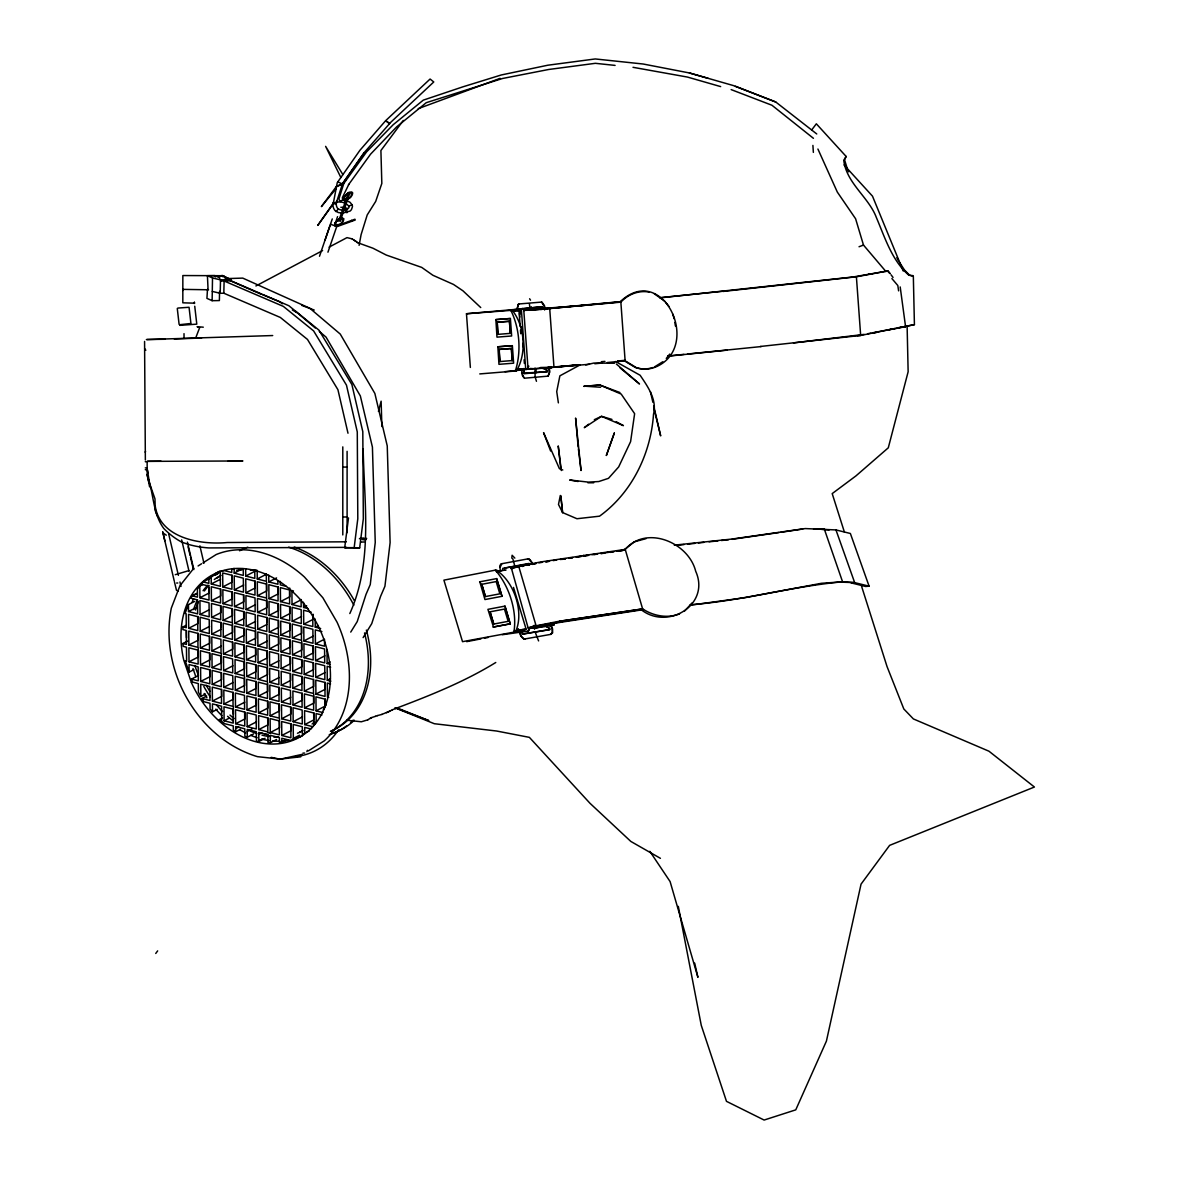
<?xml version="1.0" encoding="UTF-8"?>
<svg xmlns="http://www.w3.org/2000/svg" width="1179" height="1179" viewBox="0 0 1179 1179"><rect width="100%" height="100%" fill="white"/><g stroke="black" fill="none" stroke-linecap="round" stroke-linejoin="round"><path stroke-width="1.5" d="M226.736 278.892L226.736 277.758L221.976 276.004M219.574 291.316L219.382 300.571L212.132 300.689L212.515 277.964L207.416 275.694L208.064 289.533M222.787 276.697L222.079 275.326M226.294 278.716L226.309 277.537L222.772 275.709L182.848 275.547L182.819 302.811L194.167 303.165M215.344 276.962L215.374 275.783L222.802 275.827M219.736 279.025L219.751 277.846L214.666 275.577L207.416 275.694M348.498 517.905L344.71 547.675L359.669 547.867L363.324 518.848L362.808 431.691L351.887 384.546L318.949 330.149L288.855 305.729L230.966 280.808L230.996 279.629L226.309 277.537M500.161 567.202L501.768 563.783M347.997 433.224L337.931 389.718L307.483 339.434L280.322 317.446L223.818 293.217L220.193 293.276L220.517 279.865L212.515 277.964M223.818 293.217L224.113 280.985L230.966 280.808M336.383 202.508C340.112 200.798 346.302 202.744 348.969 206.384A2.358 2.358 0 0 1 348.896 207.651C346.95 211.365 340.819 210.614 337.901 208.727A7.56 7.56 0 0 1 336.236 204.129L336.722 201.211L335.927 202.685M177.955 308.058L189.053 307.277L190.924 323.473L179.665 324.711M529.165 628.053C527.381 632.239 529.017 631.752 529.798 627.862M544.359 309.252L544.403 308.633A11.554 11.053 72 0 0 544.182 305.995L541.603 302.207M307.41 750.301L306.864 751.671M517.272 308.25L518.156 304.639M186.223 625.283L183.128 626.874L182.833 629.571L186.297 630.456L186.444 644.412L182.892 643.513L183.246 646.372L186.459 647.183L186.606 661.154L185.28 660.815L189.112 672.104L193.769 669.701M535.015 368.231L535.104 376.853L536.46 381.289M336.781 201.358L342.632 183.423L364.149 152.651L389.704 123.471L385.68 120.656L389.365 123.589L433.769 81.97L430.084 79.037L385.68 120.656L359.875 150.352L337.253 182.686L332.905 205.485A9.963 9.963 0 0 0 335.042 210.614L338.167 212.5L342.558 213.178L350.06 211.07A6.912 6.912 0 0 0 351.504 209.479L352.418 206.826A4.863 4.863 0 0 0 352.123 204.851L350.06 202.316L346.39 200.445L343.222 199.84L339.891 201.182M544.654 309.709L544.757 308.5A11.554 11.053 72 0 0 544.536 305.847L541.957 302.06L518.657 303.99M344.71 547.675L354.157 547.66L357.797 518.76L357.281 431.927L346.464 385.135L313.614 330.901L283.328 306.378L224.113 280.985L220.488 281.044M496.713 571.712L496.89 570.341L495.357 570.135L443.908 580.142L462.522 641.671L515.488 631.87C524.522 612.535 514.088 581.733 496.757 570.592M145.223 452.264L145.548 451.336M225.896 278.996C227.562 276.829 221.578 275.532 223.627 275.989M359.094 245.335L361.113 234.577L367.214 214.946L375.703 201.403L381.834 183.438L380.905 150.514L403.336 120.405M560.305 495.46L558.492 504.465L562.589 512.57L576.958 518.731L599.521 516.181C631.929 492.807 650.882 453.591 653.505 414.286C657.175 399.622 647.919 386.845 640.138 375.276L615.571 361.496M528.84 366.153L526.969 369.425L504.966 371.665M378.43 411.397L381.126 401.169L381.878 426.577M194.078 303.489L194.388 302.369C192.457 303.71 196.215 303.386 193.68 303.165M559.362 621.274L642.614 608.909C653.372 615.954 667.329 618.651 679.531 613.92M349.824 613.552C373.168 561.72 364.164 503.801 363.161 448.727M338.682 221.21L348.07 193.592M340.156 221.446L349.559 193.828M708.137 78.33L689.361 72.951L643.203 64.02L595.233 58.95L547.852 65.213L501.281 74.97L462.846 86.848L423.276 100.141L393.197 124.709L366.536 151.944L343.796 183.497L339.007 198.603A4.937 4.937 0 0 0 340.245 201.624M319.509 256.241L332.272 218.94M330.459 224.261L335.897 226.088L336.251 225.056L334.939 225.941L334.733 224.953L337.577 216.641M327.939 252.203L336.634 226.766L355.218 220.031L354.923 219.22L336.354 225.955L334.733 224.953M195.802 337.725L199.649 327.644M511.612 311.109L511.848 309.989L522.783 308.544L524.626 310.357L530.182 310.195L620.861 302.148C627.935 294.352 638.826 290.078 649.305 292.097M194.668 601.393L188.463 604.591L185.044 613.434L186.135 613.714L186.282 627.685L183.128 626.874M196.76 593.376L192.103 595.778L190.924 598.239L197.512 599.919L197.645 613.876L188.537 611.562L188.463 604.591M496.374 571.668L496.89 570.341M547.616 371.577L524.463 373.699M304.668 753.057L302.9 753.145M553.968 367.244L549.709 308.574L620.729 301.809M561.233 621.657L537.418 625.916A10.906 1.135 -9.1 0 0 531.921 627.316L528.118 627.906L511.377 568.145A14.384 1.503 -9.1 0 1 517.655 566.495L540.91 561.926L625.224 549.399C646.475 524.714 688.507 542.399 695.698 571.27C710.745 604.812 667.668 630.706 641.184 609.676M811.874 129.734L816.34 123.81L846.124 156.439L844.562 159.858L847.436 169.172A65.007 10.862 47.7 0 0 848.644 171.839M348.822 184.337L342.426 197.541A2.55 2.55 0 0 0 343.222 199.84L344.401 200.121L345.123 203.348M513.956 631.664C517.272 610.899 509.136 585.963 495.357 570.135M515.356 632.121L514.309 631.001M527.647 368.246L526.748 369.322M511.347 311.182L512.025 310.062C524.906 325.507 526.925 353.759 516.431 370.913L479.765 373.92M350.738 632.091L357.222 621.598L365.991 594.452L370.25 584.592L375.246 542.473L372.417 447.092L360.347 395.938L326.052 337.12L319.332 331.417M363.117 637.603L371.739 623.647L380.522 596.5L384.929 586.272L390.116 542.576L387.243 445.913L374.863 393.447L340.259 334.084L309.797 308.235L242.756 278.111L225.13 278.642M691.94 603.044L684.351 611.282M515.252 371.208C521.501 352.241 519.777 328.219 510.831 310.372L466.471 313.747L470.362 367.435M364.282 152.71L342.411 183.998L337.828 181.875M332.861 203.879L317.77 225.381L332.846 204.35L336.295 203.097M348.483 184.794L370.56 154.184L396.645 126.875L426.267 102.676L502.578 78.477L548.677 69.487L595.366 63.312L615.084 65.405M155.746 953.457L157.662 950.878M518.421 304.285L516.933 309.915M548.25 376.013L549.34 372.372A11.554 11.053 72 0 0 549.149 369.72L548.22 367.052M583.723 555.309L583.222 555.957L588.468 555.206M666.282 358.431L669.716 354.083M193.769 568.307L179.96 585.683L171.309 608.158C159.032 669.436 196.864 738.231 257.405 756.653L280.543 759.143L302.119 754.368M202.891 584.489L199.796 586.096L197.409 589.087L197.482 597.149L192.103 595.778M210.894 577.887L203.127 581.881L201.3 584.194L208.889 586.125L209.022 600.082L199.899 597.753L199.796 586.096M314.601 724.245L316.193 722.241L316.105 713.59L321.941 715.005M335.971 188.773L321.381 206.62L336.487 186.385L342.794 183.452M335.927 211.616L338.27 209.155M343.207 208.211L344.71 208.064M607.288 362.542L625.121 360.818L620.861 302.148L619.903 302.001C662.878 260.692 703.097 347.481 655.332 367.141A28.989 28.281 -83.3 0 1 636.365 367.656L625.121 360.818L617.811 361.187M547.97 376.263L549.694 372.225A11.554 11.053 72 0 0 549.502 369.572L548.81 367.347M541.117 309.163L542.664 308.014L542.428 306.643L519.276 308.986A2.491 2.373 72 0 0 519.246 309.443L519.261 309.768M541.485 309.016L542.266 308.323M542.178 308.323L542.016 306.761L518.922 309.119A2.491 2.373 72 0 0 518.893 309.591L520.19 326.436M662.819 361.732L654.374 366.993M370.147 718.497L371.783 717.584M371.105 717.746L367.76 719.838M588.586 424.248L584.283 427.682L601.526 416.334L611.96 419.415M553.157 367.258L528.059 369.086L523.8 310.416L529.636 309.517M530.535 368.467L528.059 369.086L532.186 368.467M529.342 565.213L528.944 563.444L502.814 568.337L502.549 569.914M550.003 629.601L522.872 634.096A2.505 2.402 68.8 0 1 522.651 633.639L521.457 629.792M551.197 634.125L552.288 632.298L552.111 629.026A11.127 10.685 68.8 0 0 551.153 626.447L549.753 624.443M624.104 550.121L625.224 549.399L642.614 608.909L558.286 621.436L535.015 626.005A14.384 1.503 -9.1 0 0 528.752 627.655L528.177 628.171L534.75 628.201M367.819 719.838L361.363 721.769L346.847 720.236M198.087 565.964L201.55 563.768M203.009 562.855L216.199 554.528A108.733 81.926 62.7 0 1 304.433 577.003L322.854 597.738L337.091 622.261A108.733 81.926 62.7 0 1 324.24 740.869L308.323 750.92M203.127 581.881L208.86 583.34L208.816 578.152L220.517 571.844M215.403 575.072L218.115 573.362L215.02 574.954M300.232 736.58L290.373 740.427L281.825 738.246L281.855 742.313L279.452 742.844L279.408 737.627L270.286 735.313L270.359 742.711L267.942 742.461L267.869 734.694L258.746 732.365L258.835 741.517L257.626 741.399L256.418 740.898L256.329 731.761L247.207 729.433L247.281 737.199L244.864 736.227L244.79 728.814L235.682 726.5L235.726 731.702L240.383 729.315M495.769 662.495C464.305 681.875 429.775 695.595 395.363 708.594M518.347 304.167L519.335 303.769M548.323 376.116L524.434 378.208L522.371 375.497L521.531 369.027M625.224 549.399L623.809 550.166L634.302 541.824L646.107 538.611M255.902 285.966L322.589 250.582M329.103 247.118L346.994 237.627L352.153 238.865M522.356 566.495L522.592 566.377A7.089 0.737 -9.1 0 1 523.889 565.935M208.816 578.152L211.911 576.56M211.203 576.649L211.277 583.959L220.591 579.169M211.277 583.959L220.399 586.287L220.267 572.316L218.719 571.903L224.482 570.636L231.777 572.478L231.732 569.015L234.149 568.484L234.194 573.097L241.946 569.103M191.661 596.323L196.318 593.921M199.899 597.753L209.214 592.963L209.169 587.953M222.816 586.906L231.939 589.22L231.806 575.264L222.684 572.935L222.816 586.906L232.13 582.102L232.057 575.116M245.659 568.867L245.733 576.045L255.032 571.24M188.537 611.562L196.289 607.553M211.439 600.701L220.561 603.014L220.429 589.058L211.306 586.729L211.439 600.701L220.753 595.896L220.679 588.91M234.356 589.839L243.478 592.153L243.331 578.196L234.223 575.868L234.356 589.839L243.655 585.035M255.976 569.943L257.184 570.43L257.258 578.977L266.572 574.173M200.062 614.495L209.184 616.823L209.051 602.852L199.929 600.538L200.062 614.495L209.376 609.69M222.978 603.633L232.101 605.962L231.968 591.991L222.846 589.677L222.978 603.633L232.292 598.829L232.219 591.858M245.895 592.772L255.003 595.1L254.87 581.129L245.748 578.815L245.895 592.772L255.195 587.967L255.136 580.996M268.738 575.101L268.797 581.91L276.564 577.916M188.699 628.289L197.807 630.618L197.674 616.646L188.552 614.333L188.699 628.289L197.998 623.499L197.939 616.514M211.601 617.428L220.724 619.756L220.591 605.8L211.468 603.471L211.601 617.428L220.915 612.638L220.841 605.652M234.518 606.566L243.64 608.895L243.493 594.938L234.385 592.61L234.518 606.566L243.817 601.776L243.758 594.791M257.42 595.719L266.542 598.033L266.41 584.077L257.287 581.748L257.42 595.719L266.734 590.915L266.646 582.19M200.224 631.237L209.346 633.55L209.214 619.594L200.091 617.265L200.224 631.237L209.538 626.432M223.14 620.375L232.263 622.689L232.13 608.732L223.008 606.404L223.14 620.375L232.455 615.571L232.381 608.585M246.057 609.514L255.165 611.827L255.032 597.871L245.91 595.542L246.057 609.514L255.357 604.709M268.959 598.652L278.082 600.966L277.949 587.009L268.827 584.681L268.959 598.652L278.273 593.848L278.2 586.862M182.892 643.513L187.549 641.111M188.861 645.031L197.969 647.345L197.836 633.388L188.714 631.074L188.861 645.031L198.16 640.226L198.101 633.256M211.763 634.169L220.886 636.498L220.753 622.527L211.63 620.213L211.763 634.169L221.077 629.365M234.68 623.308L243.802 625.636L243.655 611.665L234.547 609.351L234.68 623.308L243.979 618.503L243.92 611.533M257.582 612.446L266.705 614.775L266.572 600.804L257.449 598.49L257.582 612.446L266.896 607.642L266.808 598.917M280.499 601.585L289.621 603.913L289.489 589.942L280.366 587.628L280.499 601.585L289.813 596.78L289.725 588.056M200.386 647.964L209.508 650.292L209.376 636.321L200.253 634.007L200.386 647.964L209.7 643.174L209.626 636.188M223.303 637.102L232.425 639.431L232.292 625.459L223.17 623.146L223.303 637.102L232.617 632.312L232.528 623.573M246.219 626.241L255.327 628.569L255.195 614.613L246.072 612.284L246.219 626.241L255.519 621.451M269.121 615.379L278.244 617.708L278.111 603.751L268.989 601.423L269.121 615.379L278.436 610.589L278.362 603.604M293.453 590.944L291.906 590.561L292.038 604.518L301.338 599.728M189.023 661.773L198.131 664.086L197.998 650.13L188.876 647.802L189.023 661.773L198.323 656.968L198.234 648.244M211.925 650.911L221.048 653.225L220.915 639.269L211.793 636.94L211.925 650.911L221.239 646.107M234.842 640.05L243.965 642.363L243.817 628.407L234.709 626.078L234.842 640.05L244.141 635.245L244.082 628.26M257.744 629.188L266.867 631.502L266.734 617.545L257.611 615.217L257.744 629.188L267.058 624.384M280.661 618.327L289.783 620.64L289.651 606.684L280.528 604.355L280.661 618.327L289.975 613.522L289.901 606.537M303.519 602.277L303.578 607.465L306.673 605.859M200.548 664.705L209.67 667.019L209.538 653.063L200.415 650.734L200.548 664.705L209.862 659.901L209.788 652.915M223.465 653.844L232.587 656.158L232.455 642.201L223.332 639.873L223.465 653.844L232.779 649.039L232.705 642.069M246.382 642.982L255.489 645.311L255.357 631.34L246.234 629.026L246.382 642.982L255.681 638.178L255.592 629.453M269.284 632.121L278.406 634.449L278.273 620.478L269.151 618.164L269.284 632.121L278.598 627.316L278.524 620.346M292.2 621.259L301.323 623.588L301.176 609.617L292.068 607.303L292.2 621.259L301.5 616.455M212.087 667.638L221.21 669.967L221.077 655.996L211.955 653.682L212.087 667.638L221.401 662.834L221.313 654.109M205.514 694.077L200.857 696.48L198.411 692.25L198.323 683.599L192.486 682.051L191.484 679.089L197.689 675.891M235.004 656.777L244.127 659.105L243.979 645.134L234.872 642.82L235.004 656.777L244.304 651.987L244.245 645.001M257.906 645.915L267.029 648.244L266.896 634.273L257.774 631.959L257.906 645.915L267.22 641.125M280.823 635.054L289.946 637.382L289.813 623.411L280.69 621.097L280.823 635.054L290.137 630.264L290.063 623.278M311.182 612.166L303.592 610.236L303.74 624.192L313.039 619.402M200.71 681.433L209.833 683.761L209.7 669.805L200.577 667.476L200.71 681.433L210.024 676.643L209.95 669.657M223.627 670.571L232.749 672.9L232.617 658.943L223.494 656.615L223.627 670.571L232.941 665.781M246.544 659.724L255.651 662.038L255.519 648.082L246.396 645.753L246.544 659.724L255.843 654.92L255.784 647.934M269.446 648.863L278.568 651.176L278.436 637.22L269.313 634.891L269.446 648.863L278.76 644.058L278.671 635.334M292.363 638.001L301.485 640.315L301.338 626.358L292.23 624.03L292.363 638.001L301.662 633.197L301.603 626.211M315.191 619.078L315.265 627.14L318.374 625.533M212.249 684.38L221.372 686.694L221.239 672.737L212.117 670.409L212.249 684.38L221.564 679.576L221.49 672.59M235.166 673.518L244.289 675.832L244.141 661.876L235.034 659.547L235.166 673.518L244.466 668.714L244.392 659.989M258.068 662.657L267.191 664.971L267.058 651.014L257.936 648.686L258.068 662.657L267.382 657.853L267.309 650.867M280.985 651.795L290.108 654.109L289.975 640.153L280.853 637.839L280.985 651.795L290.299 646.991L290.226 640.02M303.902 640.934L313.01 643.262L312.877 629.291L303.755 626.977L303.902 640.934L313.201 636.129M217.172 709.404L212.515 711.807L210.083 709.065L210.024 703.273L203.893 701.711L202.007 698.469L206.664 696.067M223.789 687.313L232.911 689.641L232.779 675.67L223.656 673.356L223.789 687.313L233.103 682.508M246.706 676.451L255.814 678.78L255.681 664.809L246.558 662.495L246.706 676.451L256.005 671.647L255.946 664.676M269.608 665.59L278.73 667.918L278.598 653.947L269.475 651.633L269.608 665.59L278.922 660.8M292.525 654.728L301.647 657.057L301.5 643.086L292.392 640.772L292.525 654.728L301.824 649.938L301.75 641.199M321.896 631.59L315.294 629.91L315.427 643.867L323.193 639.873M212.412 701.107L221.534 703.436L221.401 689.464L212.279 687.151L212.412 701.107L221.726 696.317L221.652 689.332M235.328 690.246L244.451 692.574L244.304 678.618L235.196 676.289L235.328 690.246L244.628 685.456L244.554 676.731M258.23 679.384L267.353 681.713L267.22 667.756L258.098 665.428L258.23 679.384L267.545 674.594L267.456 665.87M281.147 668.537L290.27 670.851L290.137 656.895L281.015 654.566L281.147 668.537L290.461 663.733L290.388 656.747M304.064 657.676L313.172 659.989L313.039 646.033L303.917 643.705L304.064 657.676L313.363 652.871L313.305 645.886M223.951 704.055L233.074 706.368L232.941 692.412L223.818 690.083L223.951 704.055L233.25 699.25L233.191 692.265M246.868 693.193L255.976 695.507L255.843 681.55L246.72 679.222L246.868 693.193L256.167 688.389L256.108 681.403M269.77 682.332L278.892 684.645L278.76 670.689L269.637 668.36L269.77 682.332L279.084 677.527M292.687 671.47L301.809 673.784L301.662 659.827L292.554 657.499L292.687 671.47L301.986 666.666L301.927 659.68M315.589 660.608L324.711 662.922L324.579 648.966L315.456 646.652L315.589 660.608L324.903 655.804M235.491 706.987L244.598 709.316L244.466 695.345L235.358 693.031L235.491 706.987L244.79 702.183M258.393 696.126L267.515 698.454L267.382 684.483L258.26 682.169L258.393 696.126L267.707 691.321L267.618 682.597M281.309 685.264L290.432 687.593L290.299 673.622L281.177 671.308L281.309 685.264L290.623 680.46L290.55 673.489M304.226 674.403L313.334 676.731L313.201 662.76L304.079 660.446L304.226 674.403L313.526 669.598L313.467 662.627M326.996 649.585L327.128 663.541L330.238 661.95M235.726 731.702L233.295 729.948L233.265 725.881L224.703 723.7L219.441 719.603L222.551 717.996M224.113 720.782L233.236 723.11L233.103 709.139L223.981 706.825L224.113 720.782L228.77 718.379M247.03 709.92L256.138 712.249L256.005 698.277L246.883 695.964L247.03 709.92L256.329 705.13L256.27 698.145M269.932 699.059L279.055 701.387L278.922 687.431L269.799 685.102L269.932 699.059L279.246 694.269L279.172 687.283M292.849 688.197L301.971 690.526L301.824 676.569L292.716 674.241L292.849 688.197L302.148 683.407L302.089 676.422M315.751 677.35L324.873 679.664L324.741 665.708L315.618 663.379L315.751 677.35L325.065 672.546M235.653 723.729L244.76 726.043L244.628 712.087L235.52 709.758L235.653 723.729L244.952 718.925L244.893 711.939M258.555 712.868L267.677 715.181L267.545 701.225L258.422 698.896L258.555 712.868L267.869 708.063L267.795 701.078M281.472 702.006L290.594 704.32L290.461 690.363L281.339 688.035L281.472 702.006L290.771 697.202M304.388 691.145L313.496 693.458L313.363 679.502L304.241 677.173L304.388 691.145L313.688 686.34L313.629 679.355M330.636 667.196L327.158 666.312L327.29 680.283L330.4 678.677M235.697 728.593L238.792 726.986M247.192 726.662L256.3 728.976L256.167 715.019L247.045 712.706L247.192 726.662L256.491 721.857M270.094 715.8L279.217 718.129L279.084 704.158L269.962 701.844L270.094 715.8L279.408 710.996L279.335 704.025M293.011 704.939L302.119 707.267L301.986 693.296L292.878 690.982L293.011 704.939L302.31 700.134L302.251 693.164M315.913 694.077L325.036 696.406L324.903 682.435L315.78 680.121L315.913 694.077L325.227 689.273L325.153 682.302M247.236 731.525L251.893 729.123M258.717 729.595L267.839 731.923L267.707 717.952L258.584 715.638L258.717 729.595L268.031 724.805L267.957 717.819M281.634 718.733L290.756 721.062L290.623 707.091L281.501 704.777L281.634 718.733L290.933 713.943L290.874 706.958M247.281 737.199L253.485 734.001M304.55 707.872L313.658 710.2L313.526 696.244L304.403 693.915L304.55 707.872L313.85 703.082L313.761 694.357M258.776 734.458L261.871 732.866M270.256 732.542L279.379 734.856L279.246 720.9L270.124 718.571L270.256 732.542L279.57 727.738L279.482 719.013M293.173 721.681L302.281 723.994L302.148 710.038L293.04 707.709L293.173 721.681L302.472 716.876M325.124 705.234L325.065 699.176L315.943 696.848L316.075 710.819L325.389 706.015L325.316 699.029M259.188 740.589L262.283 738.997M258.835 741.517L265.039 738.319M281.796 735.475L290.918 737.789L290.786 723.832L281.663 721.504L281.796 735.475L291.095 730.671L291.036 723.7M313.806 725.247L313.688 712.971L304.565 710.657L304.713 724.613L314.012 719.809L313.953 712.838M270.359 742.711L276.564 739.513M281 742.048L285.657 739.646M281.855 742.313L286.512 739.911M304.713 724.613L312.686 726.647L310.858 728.946L304.727 727.384L304.786 733.176L302.399 734.694L302.31 726.765L293.203 724.451L293.335 738.408L299.54 735.21M306.334 732.38L309.443 730.774M392.489 709.787L386.491 712.72M389.822 711.158L381.849 714.4M594.334 419.68L601.526 416.334L623.411 425.634L616.263 421.743M534.957 625.548L535.443 625.489M336.398 186.754L343.796 183.497M529.607 298.759L530.521 300.218M392.298 709.787L395.54 708.594M859.049 246.75L863.485 245.07L885.974 271.568M418.265 108.645L500.132 78.345M348.881 206.06L352.123 204.851M513.499 587.393L526.158 629.277L523.343 629.925M375.261 716.36L377.707 715.579M542.649 368.482L544.153 368.511M371.606 717.569L375.438 716.36M550.858 634.243L552.627 632.843L552.568 629.07A11.127 10.685 68.8 0 0 551.61 626.476L549.827 624.118M343.325 206.723L345.285 207.047L345.226 208.3L343.959 209.022L342.558 207.872M175.273 574.674L188.846 570.621M552.863 625.165L550.564 625.268M531.655 627.42C533.335 628.245 541.146 627.67 539.967 625.887A7.089 0.737 -9.1 0 1 543.946 624.811L545.17 624.59M536.209 628.009L542.62 626.697L544.727 625.062L561.587 622.144M377.516 715.565L382.04 714.4M760.293 346.479L860.67 335.455L914.418 324.638L913.342 276.52L909.407 275.016L904.455 269.962L899.489 262.372M466.471 313.747L516.756 309.281M510.831 310.372L512.025 310.062M512.644 311.035L514.324 310.976M495.873 319.597L510.389 318.492L511.657 335.986L496.978 337.135L495.873 319.597L510.389 318.492M510.315 333.377L497.921 334.364L497.214 322.206L509.446 321.263L510.315 333.377L509.446 321.263M497.921 334.364L497.214 322.206M497.847 346.788L512.364 345.683L513.631 363.176L498.953 364.326L497.847 346.788L512.364 345.683M512.29 360.568L499.896 361.555L499.012 349.441L511.421 348.453L512.113 360.612L511.421 348.453M499.896 361.555L499.189 349.397M524.183 629.763L525.097 629.512L524.183 629.439M585.698 364.93L593.892 363.058L614.48 363.235M552.244 625.312L554.292 624.855L549.429 625.43M520.779 313.938L520.514 310.269L519.777 310.401M523.329 369.174L525.687 368.85L521.427 310.18L519.069 310.49M517.861 369.705L516.122 369.793L517.036 369.631M524.522 368.998L524.036 369.071M876.277 332.566L872.814 332.787L894.655 328.528M898.044 327.791L901.419 327.055M905.266 326.745L887.905 329.987M498.098 571.211L502.003 570.592M516.048 630.559L521.28 629.689M517.743 630.293L515.989 630.721L516.903 630.794M530.182 310.195L550.284 308.515M526.556 565.301L527.779 565.08M479.602 581.851L496.654 578.609L502.003 596.309L484.952 599.551L479.824 581.881M481.754 584.312L496.153 581.586L499.852 593.833L485.453 596.559L481.754 584.312L485.453 596.559M493.5 627.081L487.914 609.351L504.966 606.109L510.315 623.809L493.264 627.051L510.315 623.809M490.066 611.813L504.465 609.086L508.164 621.333L493.765 624.059L490.066 611.813L493.765 624.059M466.678 641.656L480.914 638.885M484.466 638.193L488.032 637.5M502.269 634.729L528.207 631.089M904.072 326.627L914.418 324.638M521.722 566.082L520.042 566.406A10.906 1.135 -9.1 0 0 519.276 566.554M546.039 625.975L544.226 626.373L545.037 626.388M551.389 625.474L553.069 625.209M551.315 634.273L523.771 639.151M722.992 291.449L856.396 276.785L887.492 270.993L889.836 273.499M528.045 558.861L500.942 563.871L499.793 565.861L500.235 570.179M505.01 568.042L529.961 563.754M533.35 625.695L534.853 625.445M660.152 297.86L852.948 277.006L887.492 270.993M793.496 342.912L864.148 334.394M867.611 333.76L871.089 333.112M530.049 564.549L518.716 566.274L536.091 625.784L537.418 625.916M531.817 564.225L535.369 563.562M538.921 562.899L542.473 562.25M532.82 564.151L536.18 563.533M499.144 571.004L504.774 570.164M522.297 630.117L523.992 629.895M547.085 625.798L543.136 626.594L546.864 626.182M550.342 625.651L552.008 625.415M549.591 367.892L550.622 367.553M178.206 591.165L176.482 590.296L174.507 582.117M546.702 625.813L548.235 625.607M549.296 625.872L550.726 625.636M177.778 583.001L176.658 583.03M518.377 630.117L519.792 629.895M522.71 630.117L519.954 630.47M546.024 561.705L549.561 561.16M553.098 560.6L556.65 560.054M560.187 559.509L565.507 558.684M569.059 558.139L572.596 557.593M576.133 557.048L581.453 556.223M512.172 311.05L514.221 310.799M587.908 482.786L593.715 482.771M545.641 561.882L549.222 561.337M561.735 559.421L565.316 558.875M568.882 558.33L572.463 557.785M577.828 556.96L581.409 556.414M560.29 621.805L642.555 609.322M560.968 622.247L643.483 609.617M548.132 625.577L549.591 625.356M780.881 532.289L802.737 529.017M544.197 309.487L547.321 308.957L545.538 309.031M544.58 309.473L546.083 309.001M548.736 368.025L551.875 367.509L550.092 367.568M731.997 539.319L779.068 532.54M591.961 554.705L597.208 553.968M600.701 553.467L612.947 551.728M616.44 551.227L621.687 550.475M521.28 630.338L518.377 630.736M584.976 555.869L588.586 555.368M593.98 554.616L597.591 554.115M601.187 553.614L604.798 553.113M610.191 552.361L613.802 551.846M619.196 551.094L622.807 550.593M514.28 567.91L510.743 568.396L511.995 568.941M532.186 309.237L552.081 308.087M540.572 309.517L541.913 309.384M547.778 368.157L549.119 368.025M545.184 626.447L546.437 626.285M521.133 629.763L522.71 629.498M578.093 481.504L569.678 480L588.439 482.123L598.785 481.533L608.482 478.335L618.68 466.913L630.588 441.668L634.626 413.682L621.186 394.066L599.831 385.017L583.885 386.344L599.831 385.017L619.903 392.519M513.646 310.843L515.09 310.696M518.2 310.593L519.644 310.445M541.765 309.355L543.003 309.207M517.905 369.513L520.337 369.278M518.48 369.484L519.349 369.381M522.459 369.278L523.903 369.13M547.94 368.172L545.479 368.452M689.744 605.284L745.069 597.665L821.424 583.296L842.572 581.807L854.672 582.632L869.085 586.184L850.368 533.483L835.955 529.931L805.213 528.575L732.306 539.009L674.285 545.155M690.732 604.694C741.9 600.892 791.684 586.376 842.572 581.807L824.283 528.988L813.554 529.165M300.822 756.785L279.732 759.143L271.17 757.345M676.849 545.376L684.026 544.58M687.608 544.182L694.799 543.386M698.381 542.988L703.775 542.384M514.722 310.711L518.406 310.342M518.568 310.578L514.884 310.947M522.828 369.263L519.143 369.631M146.358 339.581L272.703 335.543M161.066 461.225L147.066 461.298M504.361 570.282L506.056 570.017M522.297 629.615L523.992 629.365M517.095 630.868L518.789 630.618M709.051 541.824L717.864 540.896M721.386 540.513L728.43 539.776M530.108 309.296L523.8 310.416L524.699 310.431M722.388 291.316L660.019 297.683M727.251 350.134L668.007 356.176M761.207 346.567L687.549 354.009M619.903 302.001L620.861 302.148L619.594 302.03M520.19 369.263L521.457 369.13M667.859 355.999L683.967 354.378M531.198 309.325L536.194 308.824M620.817 301.603L551.551 308.132M617.855 360.98L625.076 360.288M594.82 363.751L601.953 363.058M166.298 535.178L163.572 533.335M517.095 310.49L520.514 310.269M586.641 305.155L533.836 309.134M555.81 366.816L563.606 366.109M569.044 365.608L576.31 364.945M555.781 367.037L578.609 364.959M543.902 309.163L546.231 308.913M548.456 367.701L550.785 367.465M556.414 367.023L580.171 364.871L559.878 375.836L556.724 391.561L558.374 402.864M589.471 364.267L536.136 368.762M544.374 368.555L545.789 368.379M513.779 311.05L515.223 310.888M522.665 369.012L523.771 368.924M518.038 369.72L519.482 369.572M549.723 367.317L540.454 367.509M839.065 582.072L854.672 582.632L835.955 529.931M869.085 586.184L865.622 586.479L851.209 582.912M523.329 629.512L526.158 629.365M516.048 630.957L517.758 630.721M601.305 361.688L604.945 361.393M542.281 368.084L540.748 368.187M497.037 322.25L509.269 321.307M499.012 349.441L511.244 348.498M515.871 369.793L516.903 369.72L515.606 369.867L516.255 370.84M518.966 310.328L521.398 310.151M523.225 368.998L524.67 368.865M518.583 369.646L517.36 369.734M532.879 309.841L526.851 310.106M179.93 325.345L196.79 324.151L194.741 306.231M543.46 368.614L544.904 368.452M868.555 274.103L872.003 273.882M852.948 277.006L856.396 276.785L860.67 335.455L857.207 335.691M535.738 368.629L531.11 368.791M539.392 627.036L542.016 626.874M846.124 156.439L843.766 160.3C846.419 183.305 868.835 197.188 876.454 217.732C885.002 237.804 891.958 260.559 908.921 275.282L912.973 275.635L913.342 276.52M366.094 539.584L362.808 539.761M527.588 558.817L530.049 559.671L531.921 562.368A11.171 10.729 68.8 0 1 532.628 564.417M523.948 368.953L525.687 368.85M524.198 639.224L525.038 639.239M359.418 538.729L366.684 538.405M359.978 538.361L363.648 538.213M146.977 339.508L165.178 339.257M174.286 338.948L201.58 338.034M522.783 308.544L523.491 309.34M360.921 542.089L364.105 541.986M621.584 360.921L625.121 360.818M230.996 279.629L220.517 279.865M241.268 460.974L242.8 460.96L147.699 461.372M208.55 289.783L182.716 289.371L182.819 290.491M197.851 327.202L197.099 326.671L203.289 327.187M228.225 461.018L242.506 460.945M346.302 541.809L227.208 542.517C199.899 545.111 159.784 537.992 155.171 505.717M346.331 547.365L208.875 547.926A200.327 139.697 89.7 0 1 188.021 544.3L181.713 542.089A152.784 85.021 89.7 0 1 163.793 528.501C153.078 514.044 153.801 494.812 148.097 478.261M342.794 467.076L347.098 467.076M342.794 516.991L347.098 516.991M585.035 386.196L600.553 387.243M332.994 202.582L336.339 202.7A7.944 7.944 0 0 0 336.236 204.129M354.157 547.66L359.669 547.867M534.971 627.523L534.544 629.247M820.776 529.253L829.146 529.946M633.005 67.306L687.431 77.062L720.664 86.598M496.654 578.609L502.003 596.309M504.966 606.109L510.094 623.779M145.326 469.684L147.183 469.964M340.849 207.253L347.201 208.27M330.032 225.498L324.977 240.265M145.312 467.842L147.169 468.137M145.282 461.682L147.139 462.006L147.228 475.623L148.996 482.579M527.956 558.802L528.811 558.905M548.692 627.935L549.488 629.601L522.43 634.051A2.505 2.402 68.8 0 1 522.194 633.595L521 629.763M212.323 291.434L220.193 293.276M234.194 573.097L243.316 575.426L243.242 568.617M245.733 576.045L254.841 578.358L254.767 569.811M257.258 578.977L266.38 581.291L266.307 574.129M268.797 581.91L277.92 584.239L277.89 581.159M286.173 586.331L280.337 584.858L280.307 581.394M292.038 604.518L301.161 606.846L301.087 599.521M303.578 607.465L307.866 608.556M303.74 624.192L312.848 626.521L312.744 614.848M315.265 627.14L320.659 628.51M315.427 643.867L324.549 646.195L324.49 639.224M327.128 663.541L330.282 664.352M327.29 680.283L330.827 681.182M330.547 683.879L327.32 683.054L327.453 697.01L328.764 697.349M191.484 679.089L198.293 680.828L198.16 666.857L189.038 664.543L189.112 672.104M316.075 710.819L322.884 712.543M202.007 698.469L209.995 700.503L209.862 686.532L200.739 684.218L200.857 696.48M219.441 719.603L221.696 720.163L221.564 706.206L212.441 703.892L212.515 711.807M293.335 738.408L295.59 738.982M268.075 732.748L270.492 733.367M268.105 735.519L270.522 736.138M689.361 72.951L733.736 85.669L775.753 101.998L816.752 133.964M352.094 238.865L357.827 242.638M357.001 242.461L372.918 248.194L386.285 255.062L421.714 267.397L432.885 275.267L453.488 284.434L462.92 290.786L480.737 307.557M230.156 280.661L261.134 294.219M524.626 373.507L524.242 372.947A2.446 2.343 72 0 1 524.139 372.49L523.83 368.496M301.632 305.346L314.233 310.062M731.157 89.604L771.95 105.255L813.436 138.311M395.717 707.945L428.788 720.605L396.733 707.798M394.921 707.798L434.299 723.714L496.624 731.024L529.386 737.361L589.986 803.282L630.853 841.452L660.417 858.327M562.781 469.994L559.421 468.697L543.563 432.649L550.637 451.056M735.431 86.318L775.767 101.998M262.519 294.676L279.644 301.706L282.326 303.799M524.228 639.18L520.794 636.071L518.274 628.702M207.489 289.282L206.929 298.361L212.132 300.689M226.736 277.758L229.566 279.055M654.286 293.807L664.735 301.117M145.828 350.251L144.619 348.645M292.333 309.959L296.666 312.523M528.767 559.038L531.464 562.339A11.171 10.729 68.8 0 1 532.171 564.373M353.906 240.118L356.014 241.415M523.8 639.003L522.032 637.367M546.629 626.521L547.97 627.523M546.186 626.491L549.989 628.525M624.163 360.686L635.422 367.524A28.989 28.281 -83.3 0 0 652.857 367.553M620.036 367.848L639.504 383.971L616.381 364.046M295.133 310.888L315.294 327.998M524.124 377.722L523.225 376.514M844.031 164.972L872.489 196.156L903.247 271.037M891.884 278.539L897.808 285.51L898.619 290.874M545.258 368.438L547.645 370.648M544.89 368.585L547.262 371.724L523.889 373.095A2.446 2.343 72 0 1 523.785 372.638L523.461 368.644M665.767 302.413L668.876 306.319M888.008 270.757L890.012 273.425M891.015 274.751L893.048 277.463M649.835 851.326L670.099 881.568L697.924 977.347L694.667 963.096M342.897 174.625L325.61 146.358L340.878 177.528M345.727 179.252L346.243 180.107M345.093 210.039L346.685 212.662M521.619 636.763L520.322 633.889M514.84 558.08L512.113 555.265L511.804 558.212M538.597 640.904L535.251 632.342M896.836 257.715L898.486 260.854M343.855 181.92L344.297 182.774M817.917 149.04L837.311 192.059L855.6 218.763L863.485 245.07M157.234 515.916L155.289 510.713L154.98 498.864L149.571 483.375L147.183 468.638M522.96 375.968L522.164 372.476M351.578 220.444L351.858 221.239M351.254 220.547L351.548 221.357M193.017 668.508L195.758 676.569M672.664 313.982L674.3 318.934M844.385 532.038L832.197 493.603L855.983 475.874L888.288 447.814L908.139 371.768L907.108 325.728M861.554 586.199L887.035 666.562L903.821 708.977L913.401 718.939L988.945 751.2L1034.425 787.027L889.614 845.372L861.053 884.132L826.42 1041.101L795.766 1109.852L764.125 1120.05L726.485 1101.348L701.269 1025.376L678.308 906.371M514.604 565.389L512.791 558.699M162.805 532.156L164.839 540.793M653.888 408.185L660.667 435.891L653.711 405.841M199.885 545.848L203.952 563.253M187.402 542.104L193.842 569.59M188.109 546.864L190.099 555.368M190.497 557.063L193.179 568.558M181.669 539.894L189.023 571.27M168.641 533.748L178.383 575.323M179.945 581.984L180.991 586.449M162.746 531.862L174.286 581.188M650.425 391.693L652.886 402.304M147.213 474.415L149.6 486.853M346.567 209.685L347.215 212.529M145.356 459.987L144.575 341.394M674.845 322.412L675.42 326.067M147.404 470.097L147.861 473.03M530.152 310.357L529.43 303.828M535.914 369.69L536.357 372.667M900.196 286.939L905.605 326.937M561.307 470.539L558.227 445.942L560.732 467.783M578.373 448.801L581.041 470.524L575.588 418.044L578.152 446.988M177.277 308.471L179.105 324.387M519.541 313.437L519.821 317.107M520.47 330.105L520.75 333.775M521.707 326.775L521.973 330.444M522.916 343.281L523.181 346.935M524.11 359.772L524.375 363.441M812.906 145.415L813.363 152.386M194.417 302.237L194.476 303.15M531.243 306.732L531.272 309.885M312.995 614.156L313.024 617.649M266.985 617.398L267.043 622.645M233.339 707.253L233.398 714.238M221.004 622.394L221.062 627.626M184.012 333.657L184.042 338.078M347.098 451.351L347.098 532.716M342.794 446.885L342.794 534.927M240.207 550.431A101.173 76.237 62.7 0 1 245.07 547.97M294.249 547.085A101.173 76.237 62.7 0 1 354.466 600.848M366.374 630.087A101.173 76.237 62.7 0 1 330.415 731.304M278.745 737.111A87.791 66.142 62.7 0 1 273.764 737.008M268.709 736.477A87.791 66.142 62.7 0 1 261.959 735.136M256.889 733.633A87.791 66.142 62.7 0 1 250.11 730.98M233.191 720.9A87.791 66.142 62.7 0 1 227.576 716.316M222.566 711.6A87.791 66.142 62.7 0 1 216.715 705.234M210.348 696.951A87.791 66.142 62.7 0 1 203.82 686.443M198.47 675.346A87.791 66.142 62.7 0 1 194.83 665.413M193.577 609.572A87.791 66.142 62.7 0 1 197.497 599.831M203.068 590.723A87.791 66.142 62.7 0 1 207.71 585.241M214.283 579.508A87.791 66.142 62.7 0 1 220.178 575.794M236.655 570.327A87.791 66.142 62.7 0 1 241.96 569.796M250.243 569.943A87.791 66.142 62.7 0 1 255.312 570.621M326.288 703.878A87.791 66.142 62.7 0 1 323.252 709.979M314.616 721.592A87.791 66.142 62.7 0 1 312.096 724.024M302.148 731.039A87.791 66.142 62.7 0 1 297.462 733.25M239.529 550.74A101.173 76.237 62.7 0 1 247.826 547.174M288.649 547.189A101.173 76.237 62.7 0 1 353.847 605.151M364.532 632.946A101.173 76.237 62.7 0 1 331.417 731.009M303.003 730.597A87.791 66.142 62.7 0 1 299.864 732.012M267.721 734.664A87.791 66.142 62.7 0 1 264.347 733.898M234.149 718.556A87.791 66.142 62.7 0 1 229.979 715.093M209.818 691.321A87.791 66.142 62.7 0 1 206.207 685.22M195.463 610.044A87.791 66.142 62.7 0 1 198.44 601.717M204.394 590.959A87.791 66.142 62.7 0 1 208.889 585.3M216.685 578.27A87.791 66.142 62.7 0 1 221.062 575.411M239.057 569.089A87.791 66.142 62.7 0 1 242.579 568.676M302.546 735.681A92.095 69.399 62.7 0 1 299.245 737.17M288.708 740.279A92.095 69.399 62.7 0 1 283.166 741.016M279.6 741.208A92.095 69.399 62.7 0 1 272.629 740.987M269.077 740.559A92.095 69.399 62.7 0 1 261.989 739.145M257.125 737.73A92.095 69.399 62.7 0 1 250.611 735.254M245.777 732.984A92.095 69.399 62.7 0 1 239.735 729.609M221.932 715.712A92.095 69.399 62.7 0 1 215.728 709.154M206.959 697.791A92.095 69.399 62.7 0 1 204.159 693.473M186.518 637.824A92.095 69.399 62.7 0 1 186.459 630.691M192.133 602.174A92.095 69.399 62.7 0 1 193.592 598.814M207.725 579.346A92.095 69.399 62.7 0 1 211.984 575.883M215.005 573.819A92.095 69.399 62.7 0 1 219.78 571.137M354.26 720.236A101.173 73.673 63.9 0 1 331.667 733.471M338.55 729.83A108.733 79.17 63.9 0 1 293.394 756.874M353.14 720.133A101.173 73.673 63.9 0 1 350.546 722.639M346.449 726.028A101.173 73.673 63.9 0 1 329.265 734.65M514.943 567.659A10.906 1.135 -9.1 0 1 517.817 566.878M343.708 197.099L343.855 199.428C347.643 200.769 352.624 196.76 352.713 192.87L351.681 191.926L348.512 192.486L343.708 197.099M344.533 196.864L344.666 198.75C355.115 199.782 352.108 185.84 344.533 196.864M334.836 223.008L334.983 225.336C338.771 226.692 343.752 222.684 343.855 218.778L341.925 217.761L339.655 218.41L334.836 223.008M335.676 222.772L335.794 224.644C346.243 225.705 343.266 211.748 335.676 222.772M614.333 433.017L606.374 455.418L614.333 433.017M534.013 627.759L535.605 627.523L534.013 627.759M513.027 310.976L513.027 310.976M191.396 682.612L183.732 660.034A92.095 69.399 62.7 0 1 267.869 575.101A92.095 69.399 62.7 0 1 317.402 720.988A92.095 69.399 62.7 0 1 191.396 682.612M562.589 512.57L560.836 495.991L562.589 512.57"/></g></svg>
